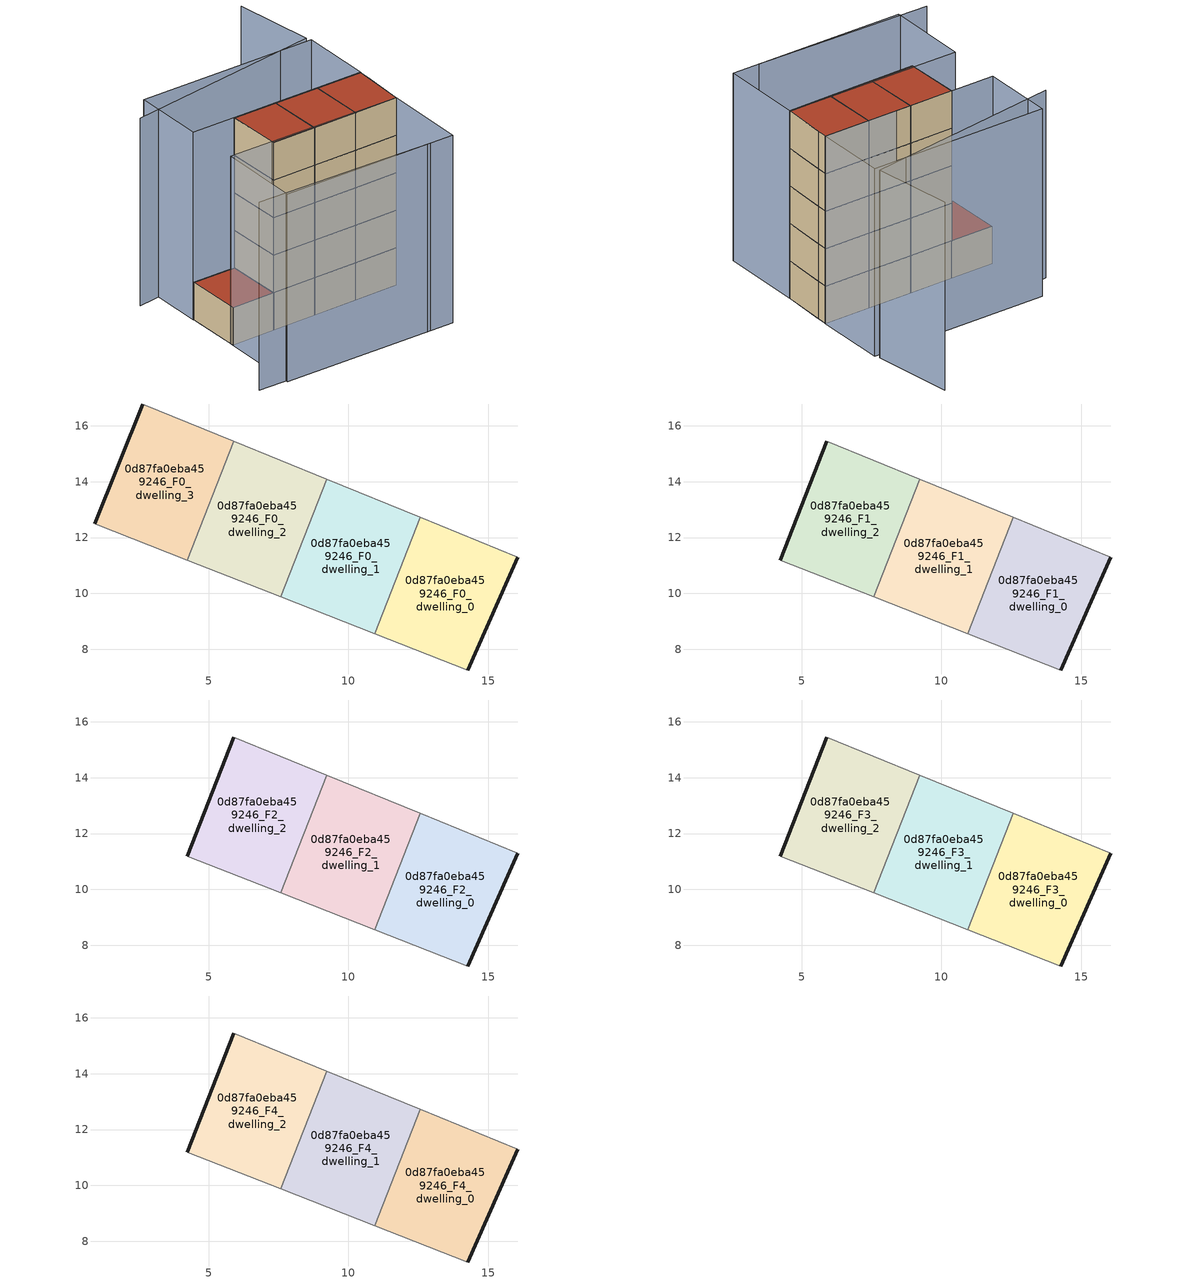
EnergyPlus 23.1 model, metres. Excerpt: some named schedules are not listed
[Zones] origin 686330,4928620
0d87fa0eba459246_F0_dwelling_0
 floor ground (EU_floor_Construction): 14.27,7.26 15.7,10.49 16.06,11.3 12.57,12.72 10.95,8.56 z0
 wall outside (EU_wall_Construction): 16.06,11.3 15.7,10.49 14.27,7.26 z0:3
 wall adiabatic (EU_wall_Construction): 14.27,7.26 10.95,8.56 / 12.57,12.72 16.06,11.3 z0:3
 wall to 0d87fa0eba459246_F0_dwelling_1 (EU_wall_Construction): 10.95,8.56 12.57,12.72 z0:3
0d87fa0eba459246_F0_dwelling_1
 floor ground (EU_floor_Construction): 10.95,8.56 12.57,12.72 9.22,14.09 7.57,9.88 z0
 wall adiabatic (EU_wall_Construction): 10.95,8.56 7.57,9.88 / 9.22,14.09 12.57,12.72 z0:3
 wall to 0d87fa0eba459246_F0_dwelling_2 (EU_wall_Construction): 7.57,9.88 9.22,14.09 z0:3
0d87fa0eba459246_F0_dwelling_2
 floor ground (EU_floor_Construction): 7.57,9.88 9.22,14.09 5.91,15.44 4.24,11.19 z0
 wall adiabatic (EU_wall_Construction): 7.57,9.88 4.24,11.19 / 5.91,15.44 9.22,14.09 z0:3
 wall to 0d87fa0eba459246_F0_dwelling_3 (EU_wall_Construction): 4.24,11.19 5.91,15.44 z0:3
0d87fa0eba459246_F0_dwelling_3
 floor ground (EU_floor_Construction): 4.24,11.19 5.91,15.44 2.64,16.78 0.93,12.49 z0
 wall outside (EU_wall_Construction): 0.93,12.49 2.64,16.78 z0:3
 wall adiabatic (EU_wall_Construction): 4.24,11.19 0.93,12.49 / 2.64,16.78 5.91,15.44 z0:3
 roof outside (EU_roof_Construction): 5.91,15.44 4.24,11.19 0.93,12.49 2.64,16.78 z3
0d87fa0eba459246_F1_dwelling_0
 floor to 0d87fa0eba459246_F0_dwelling_0 (EU_floor_Construction): 14.27,7.26 15.7,10.49 16.06,11.3 12.57,12.72 10.95,8.56 z3
 wall outside (EU_wall_Construction): 16.06,11.3 15.7,10.49 14.27,7.26 z3:6
 wall adiabatic (EU_wall_Construction): 14.27,7.26 10.95,8.56 / 12.57,12.72 16.06,11.3 z3:6
 wall to 0d87fa0eba459246_F1_dwelling_1 (EU_wall_Construction): 10.95,8.56 12.57,12.72 z3:6
0d87fa0eba459246_F1_dwelling_1
 floor to 0d87fa0eba459246_F0_dwelling_1 (EU_floor_Construction): 10.95,8.56 12.57,12.72 9.22,14.09 7.57,9.88 z3
 wall adiabatic (EU_wall_Construction): 10.95,8.56 7.57,9.88 / 9.22,14.09 12.57,12.72 z3:6
 wall to 0d87fa0eba459246_F1_dwelling_2 (EU_wall_Construction): 7.57,9.88 9.22,14.09 z3:6
0d87fa0eba459246_F1_dwelling_2
 floor to 0d87fa0eba459246_F0_dwelling_2 (EU_floor_Construction): 7.57,9.88 9.22,14.09 5.9,15.44 4.24,11.19 z3
 wall outside (EU_wall_Construction): 4.24,11.19 5.91,15.44 z3:6
 wall adiabatic (EU_wall_Construction): 7.57,9.88 4.24,11.19 / 5.91,15.44 9.22,14.09 z3:6
0d87fa0eba459246_F2_dwelling_0
 floor to 0d87fa0eba459246_F1_dwelling_0 (EU_floor_Construction): 14.27,7.26 15.7,10.49 16.06,11.3 12.57,12.72 10.95,8.56 z6
 wall outside (EU_wall_Construction): 16.06,11.3 15.7,10.49 14.27,7.26 z6:9
 wall adiabatic (EU_wall_Construction): 14.27,7.26 10.95,8.56 / 12.57,12.72 16.06,11.3 z6:9
 wall to 0d87fa0eba459246_F2_dwelling_1 (EU_wall_Construction): 10.95,8.56 12.57,12.72 z6:9
0d87fa0eba459246_F2_dwelling_1
 floor to 0d87fa0eba459246_F1_dwelling_1 (EU_floor_Construction): 10.95,8.56 12.57,12.72 9.22,14.09 7.57,9.88 z6
 wall adiabatic (EU_wall_Construction): 10.95,8.56 7.57,9.88 / 9.22,14.09 12.57,12.72 z6:9
 wall to 0d87fa0eba459246_F2_dwelling_2 (EU_wall_Construction): 7.57,9.88 9.22,14.09 z6:9
0d87fa0eba459246_F2_dwelling_2
 floor to 0d87fa0eba459246_F1_dwelling_2 (EU_floor_Construction): 7.57,9.88 9.22,14.09 5.9,15.44 4.24,11.19 z6
 wall outside (EU_wall_Construction): 4.24,11.19 5.91,15.44 z6:9
 wall adiabatic (EU_wall_Construction): 7.57,9.88 4.24,11.19 / 5.91,15.44 9.22,14.09 z6:9
0d87fa0eba459246_F3_dwelling_0
 floor to 0d87fa0eba459246_F2_dwelling_0 (EU_floor_Construction): 14.27,7.26 15.7,10.49 16.06,11.3 12.57,12.72 10.95,8.56 z9
 wall outside (EU_wall_Construction): 16.06,11.3 15.7,10.49 14.27,7.26 z9:12
 wall adiabatic (EU_wall_Construction): 14.27,7.26 10.95,8.56 / 12.57,12.72 16.06,11.3 z9:12
 wall to 0d87fa0eba459246_F3_dwelling_1 (EU_wall_Construction): 10.95,8.56 12.57,12.72 z9:12
0d87fa0eba459246_F3_dwelling_1
 floor to 0d87fa0eba459246_F2_dwelling_1 (EU_floor_Construction): 10.95,8.56 12.57,12.72 9.22,14.09 7.57,9.88 z9
 wall adiabatic (EU_wall_Construction): 10.95,8.56 7.57,9.88 / 9.22,14.09 12.57,12.72 z9:12
 wall to 0d87fa0eba459246_F3_dwelling_2 (EU_wall_Construction): 7.57,9.88 9.22,14.09 z9:12
0d87fa0eba459246_F3_dwelling_2
 floor to 0d87fa0eba459246_F2_dwelling_2 (EU_floor_Construction): 7.57,9.88 9.22,14.09 5.9,15.44 4.24,11.19 z9
 wall outside (EU_wall_Construction): 4.24,11.19 5.91,15.44 z9:12
 wall adiabatic (EU_wall_Construction): 7.57,9.88 4.24,11.19 / 5.91,15.44 9.22,14.09 z9:12
0d87fa0eba459246_F4_dwelling_0
 floor to 0d87fa0eba459246_F3_dwelling_0 (EU_floor_Construction): 14.27,7.26 15.7,10.49 16.06,11.3 12.57,12.72 10.95,8.56 z12
 wall outside (EU_wall_Construction): 16.06,11.3 15.7,10.49 14.27,7.26 z12:15
 wall adiabatic (EU_wall_Construction): 14.27,7.26 10.95,8.56 / 12.57,12.72 16.06,11.3 z12:15
 wall to 0d87fa0eba459246_F4_dwelling_1 (EU_wall_Construction): 10.95,8.56 12.57,12.72 z12:15
 roof outside (EU_roof_Construction): 16.06,11.3 15.7,10.49 14.27,7.26 10.95,8.56 12.57,12.72 z15
0d87fa0eba459246_F4_dwelling_1
 floor to 0d87fa0eba459246_F3_dwelling_1 (EU_floor_Construction): 10.95,8.56 12.57,12.72 9.22,14.09 7.57,9.88 z12
 wall adiabatic (EU_wall_Construction): 10.95,8.56 7.57,9.88 / 9.22,14.09 12.57,12.72 z12:15
 wall to 0d87fa0eba459246_F4_dwelling_2 (EU_wall_Construction): 7.57,9.88 9.22,14.09 z12:15
 roof outside (EU_roof_Construction): 12.57,12.72 10.95,8.56 7.57,9.88 9.22,14.09 z15
0d87fa0eba459246_F4_dwelling_2
 floor to 0d87fa0eba459246_F3_dwelling_2 (EU_floor_Construction): 7.57,9.88 9.22,14.09 5.9,15.44 4.24,11.19 z12
 wall outside (EU_wall_Construction): 4.24,11.19 5.91,15.44 z12:15
 wall adiabatic (EU_wall_Construction): 7.57,9.88 4.24,11.19 / 5.91,15.44 9.22,14.09 z12:15
 roof outside (EU_roof_Construction): 9.22,14.09 7.57,9.88 4.24,11.19 5.91,15.44 z15
shading: -3.58,7.6 9.91,1.83 / 19.83,23.37 18.27,17.07 / 18.27,17.07 2.41,21 / -1.53,6.57 1.03,12.75 / 1.03,12.75 14.27,7.26 / 14.27,7.26 11.71,1.09 / 11.71,1.09 -1.53,6.57 / 16.09,11.29 2.6,16.79 / 2.6,16.79 4.8,22.17 / 4.8,22.17 18.28,16.67 / 18.28,16.67 16.09,11.29 z0:15
[Building]
EU S2 Campaign: North Axis=0; Terrain=City; Solar Distribution=FullExterior
[Site:Location]
Bologna: Latitude=44.5; Longitude=11.25; Time Zone=1; Elevation=37
[SizingPeriod:WeatherFileDays]
AnnualSizingPeriod: Begin Month=1; Begin Day of Month=1; End Month=12; End Day of Month=31; Day of Week for Start Day=Monday; Use Weather File Daylight Saving Period=No; Use Weather File Rain and Snow Indicators=No
[MATERIAL]
EU_InternalMass_Material: Roughness=MediumRough; Thickness=0.1; Conductivity=1; Density=1800; Specific Heat=900; Thermal Absorptance=0.9; Solar Absorptance=0.7; Visible Absorptance=0.7
[MATERIAL:NOMASS] Roughness=MediumRough; Thermal Absorptance=0.9; Solar Absorptance=0.7; Visible Absorptance=0.7
Name | Thermal Resistance
EU_wall_NoMass | 0.905828
EU_roof_NoMass | 0.37593
EU_floor_NoMass | 0.67114
[CONSTRUCTION]
EU_wall_Construction: EU_wall_NoMass
EU_roof_Construction: EU_roof_NoMass
EU_floor_Construction: EU_floor_NoMass
EU_InternalMass_Construction: EU_InternalMass_Material
[ZONE] Type=1; Multiplier=1; Ceiling Height=autocalculate; Floor Area=autocalculate; Part of Total Floor Area=Yes
Name | Volume
0d87fa0eba459246_F0_dwelling_0; 0d87fa0eba459246_F1_dwelling_1; 0d87fa0eba459246_F2_dwelling_1; 0d87fa0eba459246_F3_dwelling_1; 0d87fa0eba459246_F4_dwelling_1; 0d87fa0eba459246_F0_dwelling_3 | 48.8071
0d87fa0eba459246_F1_dwelling_0; 0d87fa0eba459246_F2_dwelling_0; 0d87fa0eba459246_F3_dwelling_0; 0d87fa0eba459246_F4_dwelling_0 | 48.8079
0d87fa0eba459246_F0_dwelling_1 | 48.8064
0d87fa0eba459246_F0_dwelling_2; 0d87fa0eba459246_F1_dwelling_2; 0d87fa0eba459246_F2_dwelling_2; 0d87fa0eba459246_F3_dwelling_2; 0d87fa0eba459246_F4_dwelling_2 | 48.7976
[INTERNALMASS] Construction=EU_InternalMass_Construction
Name | Zone or ZoneList | Surface Area
0d87fa0eba459246_F0_dwelling_0_EU_InternalMass | 0d87fa0eba459246_F0_dwelling_0 | 16.2691
0d87fa0eba459246_F0_dwelling_1_EU_InternalMass | 0d87fa0eba459246_F0_dwelling_1 | 16.2691
0d87fa0eba459246_F0_dwelling_2_EU_InternalMass | 0d87fa0eba459246_F0_dwelling_2 | 16.2659
0d87fa0eba459246_F0_dwelling_3_EU_InternalMass | 0d87fa0eba459246_F0_dwelling_3 | 16.2689
0d87fa0eba459246_F1_dwelling_0_EU_InternalMass | 0d87fa0eba459246_F1_dwelling_0 | 21.6919
0d87fa0eba459246_F1_dwelling_1_EU_InternalMass | 0d87fa0eba459246_F1_dwelling_1 | 21.6897
0d87fa0eba459246_F1_dwelling_2_EU_InternalMass | 0d87fa0eba459246_F1_dwelling_2 | 21.6875
0d87fa0eba459246_F2_dwelling_0_EU_InternalMass | 0d87fa0eba459246_F2_dwelling_0 | 21.6919
0d87fa0eba459246_F2_dwelling_1_EU_InternalMass | 0d87fa0eba459246_F2_dwelling_1 | 21.6897
0d87fa0eba459246_F2_dwelling_2_EU_InternalMass | 0d87fa0eba459246_F2_dwelling_2 | 21.6875
0d87fa0eba459246_F3_dwelling_0_EU_InternalMass | 0d87fa0eba459246_F3_dwelling_0 | 21.6919
0d87fa0eba459246_F3_dwelling_1_EU_InternalMass | 0d87fa0eba459246_F3_dwelling_1 | 21.6897
0d87fa0eba459246_F3_dwelling_2_EU_InternalMass | 0d87fa0eba459246_F3_dwelling_2 | 21.6875
0d87fa0eba459246_F4_dwelling_0_EU_InternalMass | 0d87fa0eba459246_F4_dwelling_0 | 21.6919
0d87fa0eba459246_F4_dwelling_1_EU_InternalMass | 0d87fa0eba459246_F4_dwelling_1 | 21.6897
0d87fa0eba459246_F4_dwelling_2_EU_InternalMass | 0d87fa0eba459246_F4_dwelling_2 | 21.6875
[OTHEREQUIPMENT] Fuel Type=Electricity; Design Level Calculation Method=Watts/Area; Power per Zone Floor Area=1; Fraction Latent=0; Fraction Radiant=0; Fraction Lost=0; Carbon Dioxide Generation Rate=0; EndUse Subcategory=EU_Step8_InternalGains
Name | Zone or ZoneList or Space or SpaceList | Schedule
EU_Step8_InternalGain_0d87fa0eba459246_F0_dwelling_0_f000 | 0d87fa0eba459246_F0_dwelling_0 | EU_Step8_GainSchedule_0d87fa0eba459246_F0_dwelling_0_f000
EU_Step8_InternalGain_0d87fa0eba459246_F0_dwelling_1_f000 | 0d87fa0eba459246_F0_dwelling_1 | EU_Step8_GainSchedule_0d87fa0eba459246_F0_dwelling_1_f000
EU_Step8_InternalGain_0d87fa0eba459246_F0_dwelling_2_f000 | 0d87fa0eba459246_F0_dwelling_2 | EU_Step8_GainSchedule_0d87fa0eba459246_F0_dwelling_2_f000
EU_Step8_InternalGain_0d87fa0eba459246_F0_dwelling_3_f000 | 0d87fa0eba459246_F0_dwelling_3 | EU_Step8_GainSchedule_0d87fa0eba459246_F0_dwelling_3_f000
EU_Step8_InternalGain_0d87fa0eba459246_F1_dwelling_0_f000 | 0d87fa0eba459246_F1_dwelling_0 | EU_Step8_GainSchedule_0d87fa0eba459246_F1_dwelling_0_f000
EU_Step8_InternalGain_0d87fa0eba459246_F1_dwelling_1_f000 | 0d87fa0eba459246_F1_dwelling_1 | EU_Step8_GainSchedule_0d87fa0eba459246_F1_dwelling_1_f000
EU_Step8_InternalGain_0d87fa0eba459246_F1_dwelling_2_f000 | 0d87fa0eba459246_F1_dwelling_2 | EU_Step8_GainSchedule_0d87fa0eba459246_F1_dwelling_2_f000
EU_Step8_InternalGain_0d87fa0eba459246_F2_dwelling_0_f000 | 0d87fa0eba459246_F2_dwelling_0 | EU_Step8_GainSchedule_0d87fa0eba459246_F2_dwelling_0_f000
EU_Step8_InternalGain_0d87fa0eba459246_F2_dwelling_1_f000 | 0d87fa0eba459246_F2_dwelling_1 | EU_Step8_GainSchedule_0d87fa0eba459246_F2_dwelling_1_f000
EU_Step8_InternalGain_0d87fa0eba459246_F2_dwelling_2_f000 | 0d87fa0eba459246_F2_dwelling_2 | EU_Step8_GainSchedule_0d87fa0eba459246_F2_dwelling_2_f000
EU_Step8_InternalGain_0d87fa0eba459246_F3_dwelling_0_f000 | 0d87fa0eba459246_F3_dwelling_0 | EU_Step8_GainSchedule_0d87fa0eba459246_F3_dwelling_0_f000
EU_Step8_InternalGain_0d87fa0eba459246_F3_dwelling_1_f000 | 0d87fa0eba459246_F3_dwelling_1 | EU_Step8_GainSchedule_0d87fa0eba459246_F3_dwelling_1_f000
EU_Step8_InternalGain_0d87fa0eba459246_F3_dwelling_2_f000 | 0d87fa0eba459246_F3_dwelling_2 | EU_Step8_GainSchedule_0d87fa0eba459246_F3_dwelling_2_f000
EU_Step8_InternalGain_0d87fa0eba459246_F4_dwelling_0_f000 | 0d87fa0eba459246_F4_dwelling_0 | EU_Step8_GainSchedule_0d87fa0eba459246_F4_dwelling_0_f000
EU_Step8_InternalGain_0d87fa0eba459246_F4_dwelling_1_f000 | 0d87fa0eba459246_F4_dwelling_1 | EU_Step8_GainSchedule_0d87fa0eba459246_F4_dwelling_1_f000
EU_Step8_InternalGain_0d87fa0eba459246_F4_dwelling_2_f000 | 0d87fa0eba459246_F4_dwelling_2 | EU_Step8_GainSchedule_0d87fa0eba459246_F4_dwelling_2_f000
[ZONEVENTILATION:DESIGNFLOWRATE] Schedule=EU_AlwaysOn; Design Flow Rate Calculation Method=AirChanges/Hour; Air Changes per Hour=0.73129; Ventilation Type=Natural; Fan Pressure Rise=0; Fan Total Efficiency=1; Constant Term Coefficient=1; Temperature Term Coefficient=0; Velocity Term Coefficient=0; Velocity Squared Term Coefficient=0; Minimum Indoor Temperature=-100; Maximum Indoor Temperature=100; Delta Temperature=-100; Minimum Outdoor Temperature=-100; Maximum Outdoor Temperature=100; Maximum Wind Speed=40
Name | Zone or ZoneList or Space or SpaceList
EU_ConstantAir_0d87fa0eba459246_F0_dwelling_0 | 0d87fa0eba459246_F0_dwelling_0
EU_ConstantAir_0d87fa0eba459246_F0_dwelling_1 | 0d87fa0eba459246_F0_dwelling_1
EU_ConstantAir_0d87fa0eba459246_F0_dwelling_2 | 0d87fa0eba459246_F0_dwelling_2
EU_ConstantAir_0d87fa0eba459246_F0_dwelling_3 | 0d87fa0eba459246_F0_dwelling_3
EU_ConstantAir_0d87fa0eba459246_F1_dwelling_0 | 0d87fa0eba459246_F1_dwelling_0
EU_ConstantAir_0d87fa0eba459246_F1_dwelling_1 | 0d87fa0eba459246_F1_dwelling_1
EU_ConstantAir_0d87fa0eba459246_F1_dwelling_2 | 0d87fa0eba459246_F1_dwelling_2
EU_ConstantAir_0d87fa0eba459246_F2_dwelling_0 | 0d87fa0eba459246_F2_dwelling_0
EU_ConstantAir_0d87fa0eba459246_F2_dwelling_1 | 0d87fa0eba459246_F2_dwelling_1
EU_ConstantAir_0d87fa0eba459246_F2_dwelling_2 | 0d87fa0eba459246_F2_dwelling_2
EU_ConstantAir_0d87fa0eba459246_F3_dwelling_0 | 0d87fa0eba459246_F3_dwelling_0
EU_ConstantAir_0d87fa0eba459246_F3_dwelling_1 | 0d87fa0eba459246_F3_dwelling_1
EU_ConstantAir_0d87fa0eba459246_F3_dwelling_2 | 0d87fa0eba459246_F3_dwelling_2
EU_ConstantAir_0d87fa0eba459246_F4_dwelling_0 | 0d87fa0eba459246_F4_dwelling_0
EU_ConstantAir_0d87fa0eba459246_F4_dwelling_1 | 0d87fa0eba459246_F4_dwelling_1
EU_ConstantAir_0d87fa0eba459246_F4_dwelling_2 | 0d87fa0eba459246_F4_dwelling_2
[HVACTEMPLATE:THERMOSTAT] Constant Heating Setpoint=20; Constant Cooling Setpoint=50
EU_HeatOnly_0d87fa0eba459246_F0_dwelling_0; EU_HeatOnly_0d87fa0eba459246_F0_dwelling_1; EU_HeatOnly_0d87fa0eba459246_F0_dwelling_2; EU_HeatOnly_0d87fa0eba459246_F0_dwelling_3; EU_HeatOnly_0d87fa0eba459246_F1_dwelling_0; EU_HeatOnly_0d87fa0eba459246_F1_dwelling_1; EU_HeatOnly_0d87fa0eba459246_F1_dwelling_2; EU_HeatOnly_0d87fa0eba459246_F2_dwelling_0; EU_HeatOnly_0d87fa0eba459246_F2_dwelling_1; EU_HeatOnly_0d87fa0eba459246_F2_dwelling_2; EU_HeatOnly_0d87fa0eba459246_F3_dwelling_0; EU_HeatOnly_0d87fa0eba459246_F3_dwelling_1; EU_HeatOnly_0d87fa0eba459246_F3_dwelling_2; EU_HeatOnly_0d87fa0eba459246_F4_dwelling_0; EU_HeatOnly_0d87fa0eba459246_F4_dwelling_1; EU_HeatOnly_0d87fa0eba459246_F4_dwelling_2
[HVACTEMPLATE:ZONE:IDEALLOADSAIRSYSTEM] System Availability Schedule=EU_AlwaysOn; Maximum Heating Supply Air Temperature=50; Minimum Cooling Supply Air Temperature=13; Maximum Heating Supply Air Humidity Ratio=0.0156; Minimum Cooling Supply Air Humidity Ratio=0.0077; Heating Limit=NoLimit; Cooling Limit=NoLimit; Heating Availability Schedule=EU_AlwaysOn; Cooling Availability Schedule=EU_CoolingOff; Dehumidification Control Type=ConstantSensibleHeatRatio; Cooling Sensible Heat Ratio=0.7; Dehumidification Setpoint=60; Humidification Control Type=None; Humidification Setpoint=30; Outdoor Air Method=None; Outdoor Air Flow Rate per Person=0.00944; Outdoor Air Flow Rate per Zone Floor Area=0; Outdoor Air Flow Rate per Zone=0; Demand Controlled Ventilation Type=None; Outdoor Air Economizer Type=NoEconomizer; Heat Recovery Type=None; Sensible Heat Recovery Effectiveness=0.7; Latent Heat Recovery Effectiveness=0.65
Name | Template Thermostat
0d87fa0eba459246_F0_dwelling_0 | EU_HeatOnly_0d87fa0eba459246_F0_dwelling_0
0d87fa0eba459246_F0_dwelling_1 | EU_HeatOnly_0d87fa0eba459246_F0_dwelling_1
0d87fa0eba459246_F0_dwelling_2 | EU_HeatOnly_0d87fa0eba459246_F0_dwelling_2
0d87fa0eba459246_F0_dwelling_3 | EU_HeatOnly_0d87fa0eba459246_F0_dwelling_3
0d87fa0eba459246_F1_dwelling_0 | EU_HeatOnly_0d87fa0eba459246_F1_dwelling_0
0d87fa0eba459246_F1_dwelling_1 | EU_HeatOnly_0d87fa0eba459246_F1_dwelling_1
0d87fa0eba459246_F1_dwelling_2 | EU_HeatOnly_0d87fa0eba459246_F1_dwelling_2
0d87fa0eba459246_F2_dwelling_0 | EU_HeatOnly_0d87fa0eba459246_F2_dwelling_0
0d87fa0eba459246_F2_dwelling_1 | EU_HeatOnly_0d87fa0eba459246_F2_dwelling_1
0d87fa0eba459246_F2_dwelling_2 | EU_HeatOnly_0d87fa0eba459246_F2_dwelling_2
0d87fa0eba459246_F3_dwelling_0 | EU_HeatOnly_0d87fa0eba459246_F3_dwelling_0
0d87fa0eba459246_F3_dwelling_1 | EU_HeatOnly_0d87fa0eba459246_F3_dwelling_1
0d87fa0eba459246_F3_dwelling_2 | EU_HeatOnly_0d87fa0eba459246_F3_dwelling_2
0d87fa0eba459246_F4_dwelling_0 | EU_HeatOnly_0d87fa0eba459246_F4_dwelling_0
0d87fa0eba459246_F4_dwelling_1 | EU_HeatOnly_0d87fa0eba459246_F4_dwelling_1
0d87fa0eba459246_F4_dwelling_2 | EU_HeatOnly_0d87fa0eba459246_F4_dwelling_2
[SIZING:ZONE] Zone Cooling Design Supply Air Temperature Input Method=SupplyAirTemperature; Zone Cooling Design Supply Air Temperature=13; Zone Heating Design Supply Air Temperature Input Method=SupplyAirTemperature; Zone Heating Design Supply Air Temperature=50; Zone Cooling Design Supply Air Humidity Ratio=0.008; Zone Heating Design Supply Air Humidity Ratio=0.008; Cooling Design Air Flow Method=DesignDay; Cooling Design Air Flow Rate=0; Cooling Minimum Air Flow per Zone Floor Area=0.000762; Cooling Minimum Air Flow=0; Cooling Minimum Air Flow Fraction=0.2; Heating Design Air Flow Method=DesignDay; Heating Design Air Flow Rate=0; Heating Maximum Air Flow per Zone Floor Area=0.002032; Heating Maximum Air Flow=0.141576; Heating Maximum Air Flow Fraction=0.3; Account for Dedicated Outdoor Air System=No; Dedicated Outdoor Air System Control Strategy=NeutralSupplyAir; Dedicated Outdoor Air Low Setpoint Temperature for Design=autosize; Dedicated Outdoor Air High Setpoint Temperature for Design=autosize; Zone Load Sizing Method=Sensible Load Only No Latent Load; Zone Latent Cooling Design Supply Air Humidity Ratio Input Method=HumidityRatioDifference; Zone Cooling Design Supply Air Humidity Ratio Difference=0.005; Zone Latent Heating Design Supply Air Humidity Ratio Input Method=HumidityRatioDifference; Zone Humidification Design Supply Air Humidity Ratio Difference=0.005
0d87fa0eba459246_F0_dwelling_0; 0d87fa0eba459246_F0_dwelling_1; 0d87fa0eba459246_F0_dwelling_2; 0d87fa0eba459246_F0_dwelling_3; 0d87fa0eba459246_F1_dwelling_0; 0d87fa0eba459246_F1_dwelling_1; 0d87fa0eba459246_F1_dwelling_2
